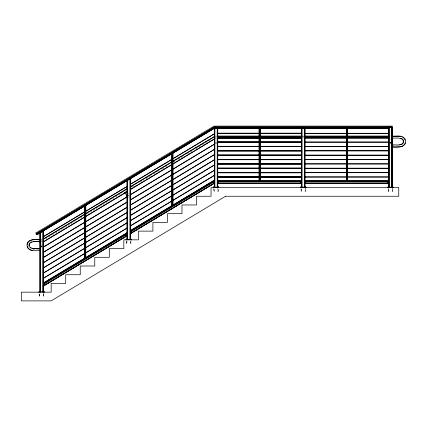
<?xml version="1.0" encoding="UTF-8"?>
<svg xmlns="http://www.w3.org/2000/svg" width="427" height="427" viewBox="0 0 427 427"><rect width="100%" height="100%" fill="white"/><g stroke="black" fill="none" stroke-linecap="round" stroke-linejoin="round"><path stroke-width="0.32" stroke-dasharray="2.13 1.6" d="M41.814 246.192C40.56 246.705 42.759 246.528 41.446 246.214M41.382 246.31L41.681 246.694L41.867 246.246M39.738 296.167L39.78 291.806M43.805 296.167L43.848 291.806M126.899 240.433C127.342 244.842 126.104 244.842 126.536 240.433M130.966 240.433L130.972 243.657L130.603 243.657M214.157 191.52L214.194 187.159M218.218 191.52L218.266 187.159M301.361 191.52L301.403 187.159M388.57 191.52L388.607 187.159M128.612 195.961L128.602 195.331M390.193 142.554L390.71 142.554M390.71 143.072L390.193 143.072M45.534 238.896L78.098 219.355M80.383 217.989L82.667 216.617M86.665 214.215L122.656 192.625M131.799 187.138L135.797 184.742M139.794 182.34L143.792 179.943M146.077 178.571L151.217 175.486M154.078 173.773L159.218 170.688M162.073 168.975L167.213 165.889M173.495 162.116L175.214 161.091M178.07 159.378L183.21 156.293M187.207 153.891L192.919 150.464M195.779 148.751L212.342 138.812M128.42 197.333L129.418 196.735M390.379 142.538C389.621 142.783 391.244 142.57 390.449 142.527M42.177 239.574L41.382 239.696M216.025 142.714C215.913 143.621 215.72 143.077 216.131 142.719M42.118 239.782L41.382 239.878M215.667 138.124L216.126 138.07M215.699 138.3L216.137 138.252M42.198 241.607L41.403 241.682M42.236 241.789L41.403 241.863M216.153 143.344L215.694 142.992L216.153 142.639M215.55 136.133L216.27 136.085M215.576 136.314L216.27 136.266M302.332 136.085L303.666 136.085M302.327 136.266L303.661 136.266M302.311 137.168L303.645 137.168M392.594 145.885L399.031 145.885M213.836 189.337L214.189 189.337M217.898 189.337L218.256 189.337M301.04 189.337L301.398 189.337M305.108 189.337L305.465 189.337M388.25 189.337L388.602 189.337M392.312 189.337L392.675 189.337M213.836 189.679L214.189 189.679M217.898 189.679L218.256 189.679M301.04 189.679L301.398 189.679M305.108 189.679L305.465 189.679M388.25 189.679L388.602 189.679M392.312 189.679L392.675 189.679M213.836 190.02L214.189 190.02M217.898 190.02L218.256 190.02M301.04 190.02L301.398 190.02M305.108 190.02L305.465 190.02M388.25 190.02L388.602 190.02M392.312 190.02L392.675 190.02M213.836 190.383L214.189 190.383M217.898 190.383L218.256 190.383M301.04 190.383L301.398 190.383M305.108 190.383L305.465 190.383M388.25 190.383L388.602 190.383M392.312 190.383L392.675 190.383M213.836 190.746L214.189 190.746M217.898 190.746L218.256 190.746M301.04 190.746L301.398 190.746M305.108 190.746L305.465 190.746M388.25 190.746L388.602 190.746M392.312 190.746L392.675 190.746M213.836 191.109L214.189 191.109M217.898 191.109L218.256 191.109M301.04 191.109L301.398 191.109M305.108 191.109L305.465 191.109M388.25 191.109L388.602 191.109M392.312 191.109L392.675 191.109M213.831 188.248L213.831 191.472L214.189 191.472M217.903 187.159L217.903 191.472L218.256 191.472M301.04 188.248L301.035 191.472L301.398 191.472M305.108 187.159L305.108 191.472L305.465 191.472L305.47 187.159M388.244 187.159L388.244 191.472L388.602 191.472M392.306 187.159L392.317 191.472L392.675 191.472L392.669 187.159M126.547 241.527L126.899 241.527M130.609 241.527L130.966 241.527M126.547 241.863L126.899 241.863M130.609 241.863L130.966 241.863M126.547 242.205L126.899 242.205M130.609 242.205L130.966 242.205M126.547 242.568L126.899 242.568M130.609 242.568L130.966 242.568M126.547 242.931L126.899 242.931M130.609 242.931L130.966 242.931M126.547 243.294L126.899 243.294M130.609 243.294L130.966 243.294M126.547 243.657L126.899 243.657M130.966 243.657L130.609 243.657L130.603 240.433M41.35 243.961L43.095 243.961M32.922 249.501L38.718 249.501M39.423 293.989L39.775 293.989M43.485 293.989L43.842 293.989M39.423 294.331L39.775 294.331M43.485 294.331L43.842 294.331M39.423 294.667L39.775 294.667M43.485 294.667L43.842 294.667M39.423 295.03L39.775 295.03M43.485 295.03L43.842 295.03M39.423 295.399L39.775 295.399M43.485 295.399L43.842 295.399M39.423 295.762L39.775 295.762M43.485 295.762L43.842 295.762M39.775 296.124L39.423 296.124L39.412 291.806M43.479 291.806L43.479 296.124L43.842 296.124M390.075 142.175L390.801 142.175M215.683 142.356L216.409 142.356M390.07 143.44L390.801 143.44M215.678 143.621L216.409 143.621M41.264 245.781L41.995 245.781L42.358 246.411M41.995 247.041L41.264 247.041L40.901 246.411M128.623 195.443L128.628 195.844L128.644 195.475M128.57 193.073L129.184 194.093M129.034 195.278L129.05 196.004M28.214 246.272A4.873 4.361 0 0 1 28.049 245.141M42.198 240.689A3.613 3.613 0 0 1 41.392 240.78M215.699 137.206A4.318 4.318 0 0 1 216.083 137.168M41.291 246.32C41.739 247.713 42.374 245.338 41.291 246.32M390.71 142.917L390.171 142.848L390.71 142.917"/><path stroke-width="0.64" d="M300.539 182.43L300.805 182.489L300.576 182.34M387.935 182.318L388.01 182.366M40.069 239.696C35.409 238.912 25.599 239.061 27.152 246.496C28.764 251.85 35.74 250.622 39.903 250.59M27.2 244.671C27.995 238.624 35.873 239.643 40.074 239.878M29.095 244.249L29.079 245.979M403.504 142.469C404.081 140.382 402.752 138.839 400.739 138.199M405.266 142.842L404.673 144.187M403.125 143.226L403.52 142.367M29.49 243.395L30.087 242.733M218.448 182.212L218.448 182.644L218.699 182.212M300.533 182.212L300.533 182.644L300.784 182.212M305.652 182.212L305.652 182.644L305.903 182.212M387.743 182.212L387.743 182.644L387.994 182.212M404.369 144.545L402.522 146.119M402.49 143.963L399.624 144.983M392.183 187.159L392.183 126.12L214.002 126.109L35.847 233.003L36.877 234.717L214.386 128.159M36.418 233.777L214.269 127.065L392.183 127.065M36.466 233.852L214.135 127.251M36.434 233.975L214.317 127.246L392.183 127.246M36.637 234.316L214.263 127.721M36.893 234.567L214.365 128.089M36.898 234.754L214.413 128.249M130.481 184.181L171.814 159.383M172.903 158.727L214.237 133.929M130.481 184.283L171.814 159.484M172.903 158.828L214.237 133.827M43.357 236.643L84.69 211.845M85.779 211.189L127.113 186.391M43.357 236.745L84.69 211.947M85.779 211.296L127.113 186.492M43.276 238.987L127.251 188.606M130.678 186.546L171.809 161.87M172.951 161.182L214.605 136.352M43.938 238.805L84.498 214.466M85.64 213.783L126.771 189.102M130.769 186.706L171.9 162.025M173.042 161.342L214.664 136.523M124.881 192.577L126.872 191.376M124.924 192.652L126.92 191.451M130.481 189.374L171.814 164.576M172.903 163.925L214.237 139.122M130.481 189.481L171.814 164.678M172.903 164.027L214.237 139.026M43.357 241.842L84.69 217.039M85.779 216.388L127.113 191.584M43.357 241.944L84.69 217.146M85.779 216.489L127.113 191.691M130.481 194.605L171.814 169.807M172.903 169.151L214.237 144.353M130.481 194.707L171.814 169.909M172.903 169.252L214.237 144.251M43.357 247.068L84.69 222.27M85.779 221.613L127.113 196.815M43.357 247.169L84.69 222.371M85.779 221.72L127.113 196.916M130.481 199.799L171.814 175.001M172.903 174.349L214.237 149.546M130.481 199.905L171.814 175.102M172.903 174.451L214.237 149.45M43.357 252.266L84.69 227.463M85.779 226.812L127.113 202.008M43.357 252.368L84.69 227.57M85.779 226.913L127.113 202.115M130.481 204.997L171.814 180.199M172.903 179.543L214.237 154.745M130.481 205.099L171.814 180.301M172.903 179.644L214.237 154.643M43.357 257.46L84.69 232.662M85.779 232.005L127.113 207.207M43.357 257.561L84.69 232.763M85.779 232.112L127.113 207.308M130.481 210.191L171.814 185.393M172.903 184.742L214.237 159.938M130.481 210.297L171.814 185.494M172.903 184.843L214.237 159.842M43.357 262.658L84.69 237.855M85.779 237.204L127.113 212.4M43.357 262.76L84.69 237.962M85.779 237.305L127.113 212.507M130.481 215.389L171.814 190.591M172.903 189.935L214.237 165.137M130.481 215.491L171.814 190.693M172.903 190.036L214.237 165.035M43.357 267.852L84.69 243.054M85.779 242.397L127.113 217.599M43.357 267.953L84.69 243.155M85.779 242.504L127.113 217.701M130.481 220.583L171.814 195.785M172.903 195.134L214.237 170.33M130.481 220.69L171.814 195.886M172.903 195.235L214.237 170.437M43.357 273.05L84.69 248.247M85.779 247.596L127.113 222.793M43.357 273.152L84.69 248.354M85.779 247.697L127.113 222.899M130.481 225.782L171.814 200.984M172.903 200.327L214.237 175.529M130.481 225.883L171.814 201.085M172.903 200.428L214.237 175.428M43.357 278.244L84.69 253.446M85.779 252.789L127.113 227.991M43.357 278.345L84.69 253.547M85.779 252.896L127.113 228.093M214.237 180.343L130.481 230.596L214.237 180.306L214.237 183.343L130.481 233.649M43.357 283.021L127.113 232.768L43.357 283.064M157.83 214.567L159.538 213.543M161.246 212.518L162.388 211.835M164.096 210.81L165.238 210.121M166.375 209.438L168.083 208.413M169.797 207.389L170.933 206.705M172.641 205.681L173.784 204.997M174.921 204.314L176.634 203.284M178.342 202.259L179.479 201.576M181.187 200.551L182.329 199.868M183.466 199.185L185.179 198.16M186.887 197.135L188.024 196.452M189.737 195.422L190.874 194.739M192.017 194.055L193.725 193.031M195.433 192.006L196.575 191.323M198.283 190.298L199.42 189.615M200.562 188.926L202.27 187.901M203.978 186.877L205.12 186.193M206.828 185.169L207.97 184.485M209.107 183.802L210.815 182.777M212.529 181.747L213.665 181.064M130.481 231.151L214.237 180.851M130.481 231.237L214.237 180.984M43.357 283.613L127.113 233.318M43.357 283.699L127.113 233.446M130.481 232.053L214.237 181.801M43.357 284.521L127.113 234.268M130.481 233.457L214.237 183.204M130.481 233.542L214.237 183.29M43.357 285.925L127.113 235.667M43.357 286.053L127.113 235.752L43.357 286.111M30.92 242.168L31.886 241.805M401.15 146.626L402.069 146.29M400.675 146.685L392.183 146.792M214.317 127.155L392.178 127.161M214.317 127.625L388.735 127.662M214.317 127.993L388.735 127.993M388.735 128.105L214.317 128.111L214.317 127.065M214.317 128.153L388.735 128.153M217.77 133.197L259.237 133.197M260.192 133.197L301.659 133.197M217.77 133.288L259.104 133.288M260.192 133.288L301.526 133.288M304.979 133.288L346.313 133.288M347.402 133.288L388.735 133.288M217.77 133.47L259.104 133.47M260.192 133.47L301.526 133.47M304.979 133.47L346.313 133.47M347.402 133.47L388.735 133.47M217.77 133.56L259.237 133.56M260.192 133.56L301.659 133.56M217.605 136.085L301.665 136.085M304.334 136.085L389.061 136.085M391.73 136.085C395.952 136.549 401.983 134.452 404.849 138.828M217.605 136.266L301.659 136.266M304.995 136.266L346.356 136.266M347.69 136.266L389.056 136.266M391.719 136.266L401.134 136.432M217.77 137.558L259.237 137.558M260.192 137.558L301.659 137.558M217.77 137.649L259.104 137.649M260.192 137.649L301.526 137.649M304.979 137.649L346.313 137.649M347.402 137.649L388.735 137.649M217.77 137.83L259.104 137.83M260.192 137.83L301.526 137.83M304.979 137.83L346.313 137.83M347.402 137.83L388.735 137.83M217.77 137.921L259.237 137.921M260.192 137.921L301.659 137.921M217.626 138.247L301.622 138.247M304.953 138.247L346.286 138.247M347.621 138.247L388.949 138.247M391.618 138.247C395.082 138.231 403.227 136.779 403.456 141.556C403.131 146.226 395.605 144.689 392.183 144.796M217.77 141.919L259.237 141.919M260.192 141.919L301.659 141.919M217.77 142.01L259.104 142.01M260.192 142.01L301.526 142.01M304.979 142.01L346.313 142.01M347.402 142.01L388.735 142.01M217.77 142.191L259.104 142.191M260.192 142.191L301.526 142.191M304.979 142.191L346.313 142.191M347.402 142.191L388.735 142.191M217.77 142.282L259.237 142.282M260.192 142.282L301.659 142.282M217.77 146.28L259.237 146.28M260.192 146.28L301.659 146.28M217.77 146.37L259.104 146.37M260.192 146.37L301.526 146.37M304.979 146.37L346.313 146.37M347.402 146.37L388.735 146.37M217.77 146.552L259.104 146.552M260.192 146.552L301.526 146.552M304.979 146.552L346.313 146.552M347.402 146.552L388.735 146.552M217.77 146.642L259.237 146.642M260.192 146.642L301.659 146.642M392.183 146.979C397.622 148.164 408.724 146.931 404.801 138.727M217.77 150.64L259.237 150.64M260.192 150.64L301.659 150.64M217.77 150.731L259.104 150.731M260.192 150.731L301.526 150.731M304.979 150.731L346.313 150.731M347.402 150.731L388.735 150.731M217.77 150.912L259.104 150.912M260.192 150.912L301.526 150.912M304.979 150.912L346.313 150.912M347.402 150.912L388.735 150.912M217.77 151.003L259.237 151.003M260.192 151.003L301.659 151.003M217.77 155.001L259.237 155.001M260.192 155.001L301.659 155.001M217.77 155.092L259.104 155.092M260.192 155.092L301.526 155.092M304.979 155.092L346.313 155.092M347.402 155.092L388.735 155.092M217.77 155.273L259.104 155.273M260.192 155.273L301.526 155.273M304.979 155.273L346.313 155.273M347.402 155.273L388.735 155.273M217.77 155.364L259.237 155.364M260.192 155.364L301.659 155.364M217.77 159.362L259.237 159.362M260.192 159.362L301.659 159.362M217.77 159.452L259.104 159.452M260.192 159.452L301.526 159.452M304.979 159.452L346.313 159.452M347.402 159.452L388.735 159.452M217.77 159.634L259.104 159.634M260.192 159.634L301.526 159.634M304.979 159.634L346.313 159.634M347.402 159.634L388.735 159.634M217.77 159.725L259.237 159.725M260.192 159.725L301.659 159.725M217.77 163.722L259.237 163.722M260.192 163.722L301.659 163.722M217.77 163.813L259.104 163.813M260.192 163.813L301.526 163.813M304.979 163.813L346.313 163.813M347.402 163.813L388.735 163.813M217.77 163.995L259.104 163.995M260.192 163.995L301.526 163.995M304.979 163.995L346.313 163.995M347.402 163.995L388.735 163.995M217.77 164.085L259.237 164.085M260.192 164.085L301.659 164.085M217.77 168.083L259.237 168.083M260.192 168.083L301.659 168.083M217.77 168.174L259.104 168.174M260.192 168.174L301.526 168.174M304.979 168.174L346.313 168.174M347.402 168.174L388.735 168.174M217.77 168.355L259.104 168.355M260.192 168.355L301.526 168.355M304.979 168.355L346.313 168.355M347.402 168.355L388.735 168.355M217.77 168.446L259.237 168.446M260.192 168.446L301.659 168.446M217.77 172.444L259.237 172.444M260.192 172.444L301.659 172.444M217.77 172.535L259.104 172.535M260.192 172.535L301.526 172.535M304.979 172.535L346.313 172.535M347.402 172.535L388.735 172.535M217.77 172.716L259.104 172.716M260.192 172.716L301.526 172.716M304.979 172.716L346.313 172.716M347.402 172.716L388.735 172.716M217.77 172.807L259.237 172.807M260.192 172.807L301.659 172.807M217.77 176.805L259.237 176.805M260.192 176.805L301.659 176.805M217.77 176.895L259.104 176.895M260.192 176.895L301.526 176.895M304.979 176.895L346.313 176.895M347.402 176.895L388.735 176.895M217.77 177.077L259.104 177.077M260.192 177.077L301.526 177.077M304.979 177.077L346.313 177.077M347.402 177.077L388.735 177.077M217.77 177.168L259.237 177.168M260.192 177.168L301.659 177.168M217.77 180.877L301.526 180.877M304.979 180.877L388.735 180.877M217.77 180.909L301.526 180.909M304.979 180.909L388.735 180.909M217.77 181.235L301.526 181.235M304.979 181.235L388.735 181.235M217.77 181.384L301.526 181.347M304.979 181.347L388.735 181.384M217.77 181.454L301.526 181.454M304.979 181.454L388.735 181.454M217.77 182.158L301.526 182.158M304.979 182.158L388.735 182.158M217.77 183.364L301.526 183.364M304.979 183.364L388.735 183.364M217.77 183.434L301.526 183.434M304.979 183.434L388.735 183.434M217.77 183.525L301.526 183.477M304.979 183.482L388.735 183.482M304.91 186.887L305.636 187.159M388.783 186.887L388.052 187.159M127.081 239.072L126.349 239.344M32.97 241.682L40.106 241.682M40.106 241.863C36.775 241.661 29.266 240.705 29.143 245.173C29.41 249.662 36.562 248.407 39.903 248.413M39.903 248.594L31.87 248.466M43.287 291.534L44.018 291.806M32.399 250.35C30.13 250.238 27.963 248.669 27.333 246.459M212.961 182.628L213.18 183.002L212.742 182.756M131.778 231.338L131.783 231.84L131.559 231.466M125.837 235.09L126.061 235.464L125.618 235.218M44.654 283.8L44.878 284.174L44.435 283.928M402.549 136.95L404.348 138.476M30.055 247.527L30.893 248.103M125.378 180.397L125.917 181.294M124.732 192.326L127 196.1M35.932 232.961L36.957 234.669M404.689 138.914L405.223 140.067M214.108 127.161L214.397 128.207M393.278 187.522L393.278 187.159L387.641 187.159L387.641 187.522M392.845 187.159L392.856 186.887L392.119 187.159M392.669 186.887L392.669 187.159M392.301 186.887L392.306 187.159M392.05 127.161L392.05 187.159M391.922 187.159L391.922 187.522M391.901 138.151L391.901 144.251M391.826 127.161L391.826 187.159M391.612 127.161L391.612 187.159M389.307 127.161L389.307 187.159M388.992 187.159L388.992 187.522M388.869 127.161L388.869 187.159M388.735 127.065L388.783 187.159M388.602 186.887L388.602 187.159M388.234 186.887L388.239 187.159M347.311 128.415L347.311 181.117M346.404 128.415L346.457 181.117M306.068 187.522L306.068 187.159L300.437 187.159L300.437 187.522M305.454 186.887L305.454 187.159M304.979 127.822L304.921 187.159L304.841 183.156M304.841 127.822L304.841 181.827M304.718 187.159L304.718 187.522M304.408 127.822L304.408 187.159M302.097 127.822L302.097 187.159M301.788 187.159L301.788 187.522M301.665 127.822L301.665 187.159M301.574 187.159L300.848 186.887L300.848 187.159M301.526 127.065L301.526 187.159M301.393 186.887L301.393 187.159M301.03 186.887L301.03 187.159M260.102 128.415L260.102 181.117M259.194 128.415L259.194 181.117M218.859 187.522L218.859 187.159L213.228 187.159L213.228 187.522M218.432 187.159L218.437 186.887L217.706 187.159M218.256 186.887L218.25 187.159M217.887 186.887L217.893 187.159M217.77 127.822L217.77 187.159M217.637 127.822L217.637 181.827M217.637 183.156L217.637 187.159M217.508 187.159L217.508 187.522M217.199 127.822L217.199 187.159M214.888 127.822L214.888 187.159M214.578 187.159L214.578 187.522M214.455 128.49L214.455 180.493M214.455 183.156L214.455 187.159M214.365 187.159L214.37 186.887L213.644 187.159M214.317 128.49L214.317 181.16M214.317 183.156L214.317 187.159M214.183 186.887L214.183 187.159M172.903 152.652L172.903 205.526M172.812 152.706L172.812 205.579M171.905 153.25L171.905 206.124M171.814 153.304L171.814 206.177M131.148 239.344L130.411 239.072L130.422 239.344M130.966 239.072L130.966 239.344M130.603 239.072L130.593 239.344M130.481 178.577L130.481 239.707M130.342 178L130.342 239.344M130.208 239.344L130.219 239.707M129.909 178.924L129.909 239.344M127.598 180.311L127.598 239.344M127.39 180.434L127.39 233.388M127.39 235.373L127.39 239.344M127.289 239.344L127.299 239.707M127.166 180.562L127.166 239.344M127.027 180.658L127.027 239.707M126.899 239.072L126.899 239.344M126.536 239.072L126.531 239.344M85.779 205.115L85.779 257.988M85.688 205.168L85.688 257.38M84.781 205.713L84.781 258.586M84.69 205.766L84.69 258.639M44.445 292.169L44.445 291.806L38.814 291.806L38.814 292.169M43.842 291.534L43.837 291.806M43.479 291.534L43.479 291.806M43.357 230.377L43.298 291.806M43.218 230.468L43.218 291.806M43.095 291.806L43.095 292.169M42.785 230.724L42.785 291.806M40.474 232.107L40.474 291.806M40.165 291.806L40.165 292.169M40.042 233.03L40.042 291.806M39.957 291.806L39.957 291.534L39.225 291.806M39.903 233.121L39.903 291.806M39.77 291.534L39.775 291.806M39.412 291.534L39.412 291.806M225.584 196.244L51.171 300.891L21.35 300.891L21.35 292.169L51.171 292.169L51.171 283.448L65.705 283.448L65.705 274.732L80.239 274.732L80.239 266.01L94.773 266.01L94.773 257.289L109.307 257.289L109.307 248.567L123.841 248.567L123.841 239.846L138.375 239.846L138.375 231.124L152.909 231.124L152.909 222.403L167.443 222.403L167.443 213.687L181.977 213.687L181.977 204.965L196.516 204.965L196.516 196.244L211.05 196.244L211.05 187.522L398.77 187.522L398.77 196.244L225.584 196.244M260.192 128.415L259.104 128.415L259.104 181.117L260.192 181.117L260.192 128.415M347.402 128.415L346.313 128.415L346.313 181.117L347.402 181.117L347.402 128.415M131.569 239.344L125.938 239.344L125.938 239.707L131.569 239.707L131.569 239.344M305.102 187.159L305.102 186.887L305.091 187.159M213.826 187.159L213.826 186.887L213.82 187.159"/></g></svg>
